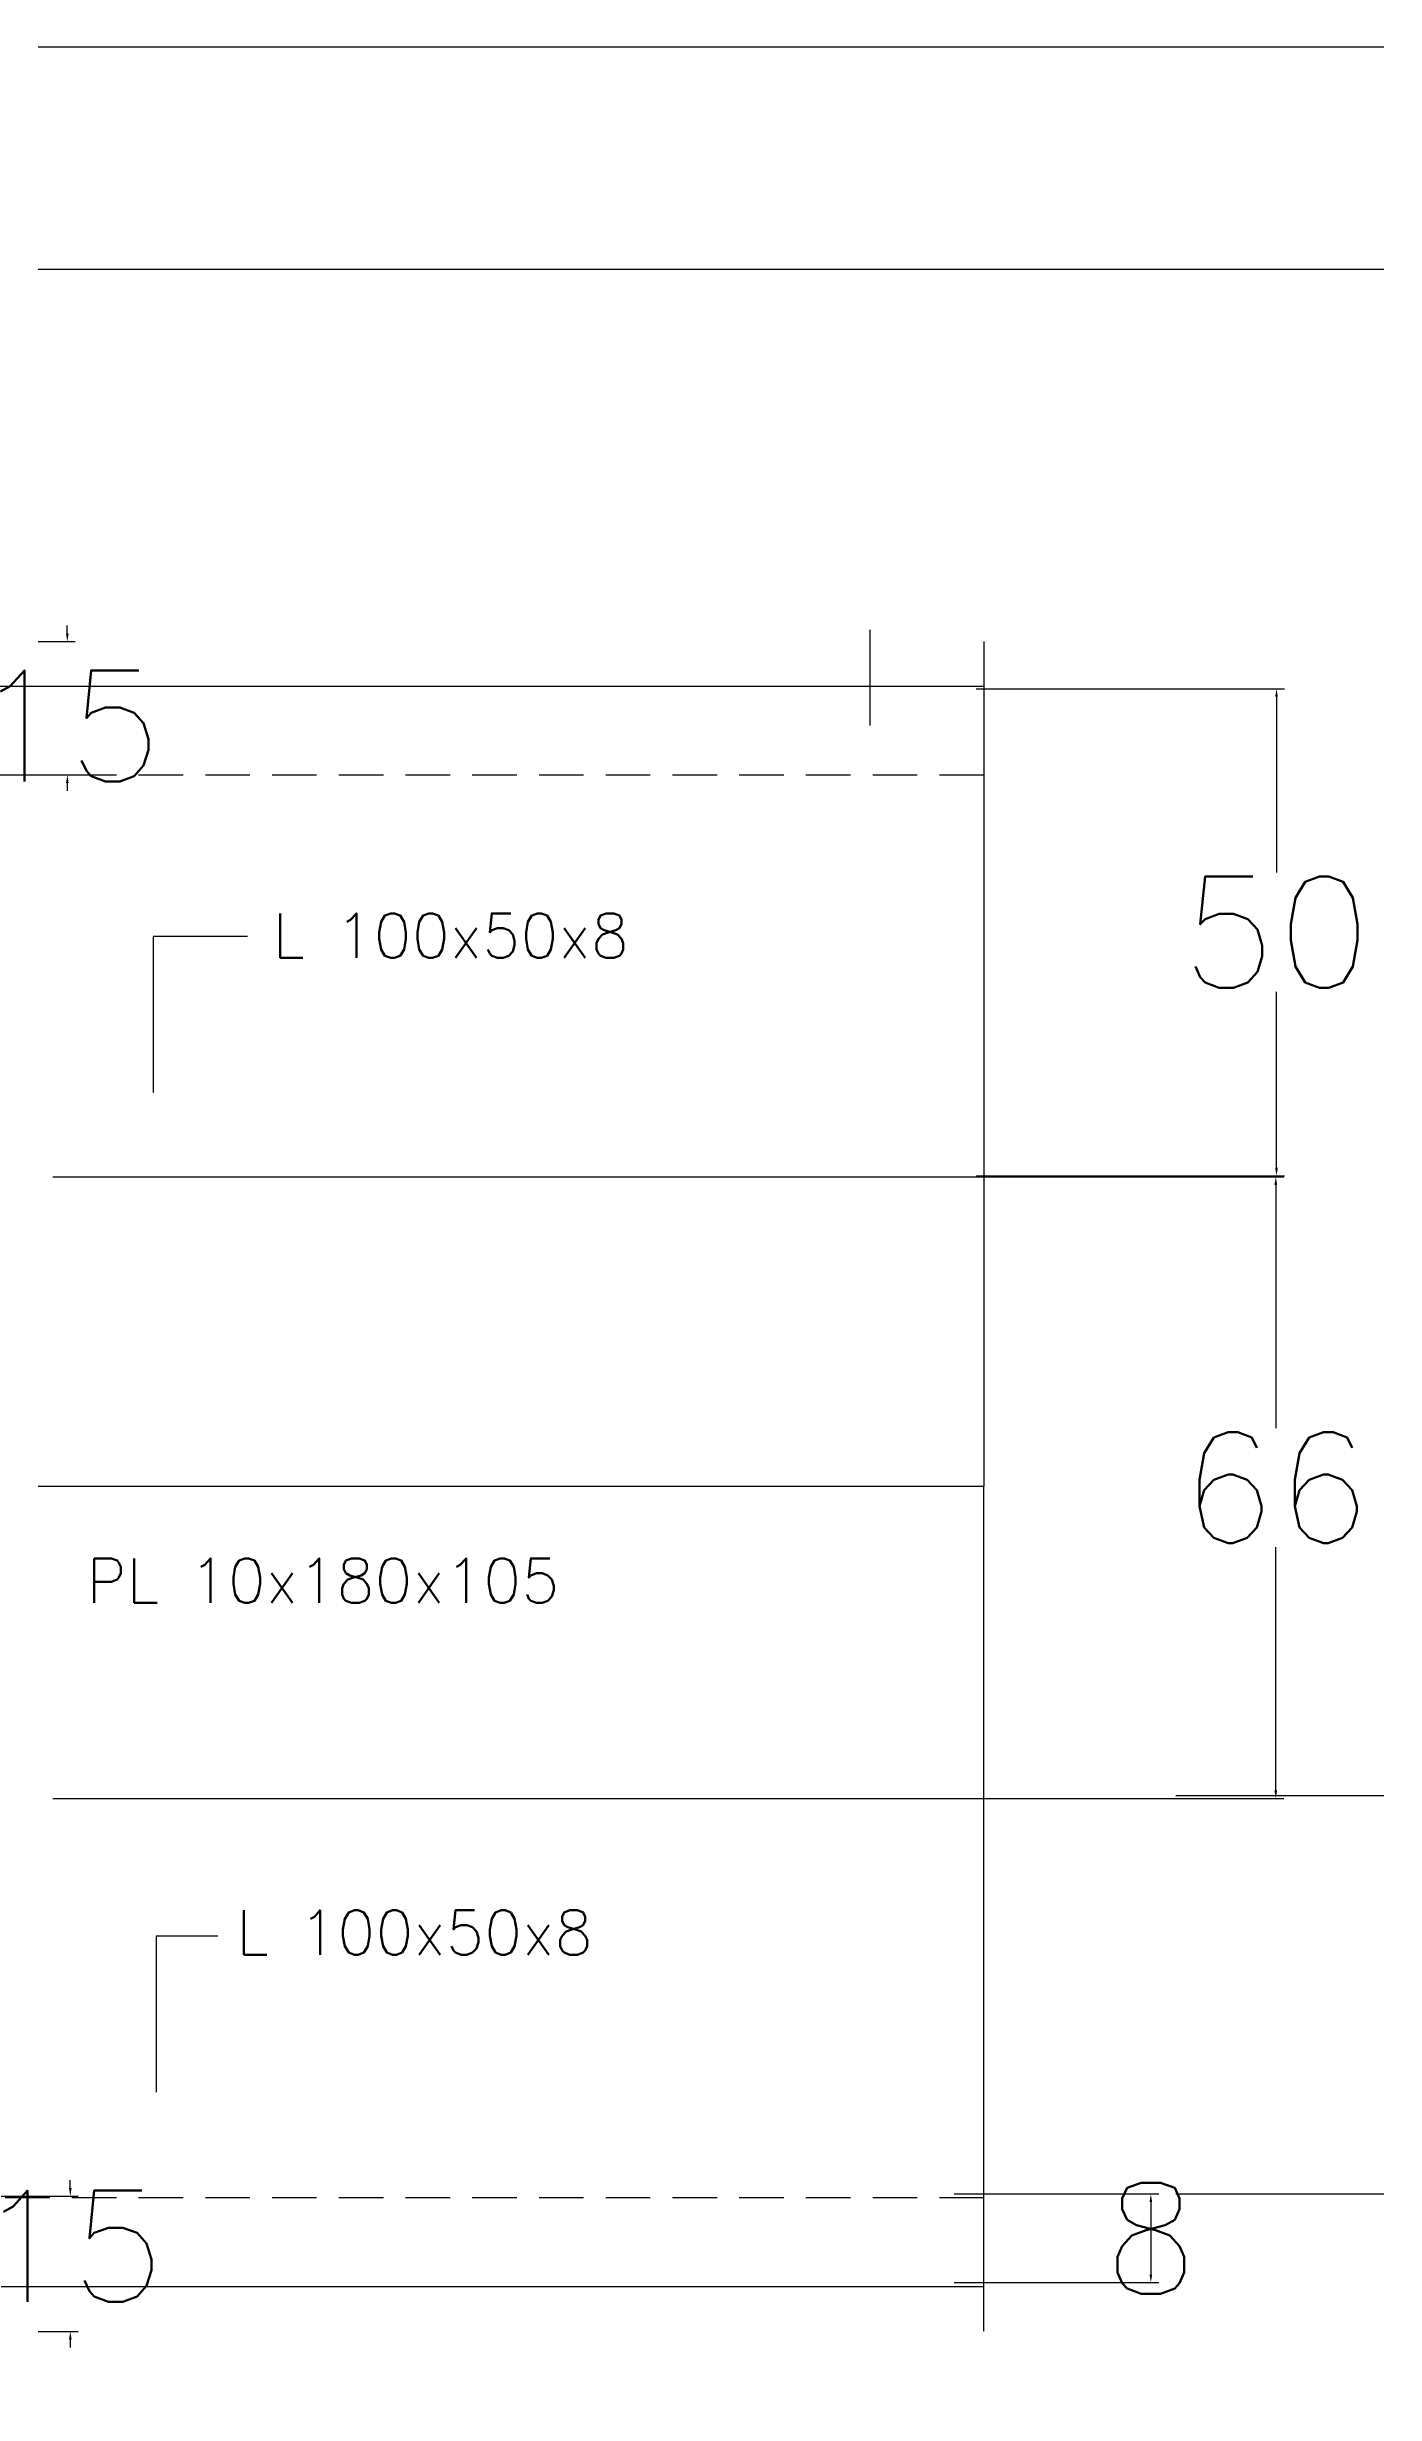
# Model space of a CAD drawing. Header units: metres. Extents: x 444 to 3227, y -3167 to -392.
# Drawn here: x 824.7 to 854.6, y -2917.7 to -2864.9 of the extents above; entities that cross this region are included whole.
import ezdxf

# ---------------------------------------------------------------- set-up
doc = ezdxf.new("R2010")
doc.units = ezdxf.units.M
doc.linetypes.add('DASHEDX2', pattern=[1.5, 1, -0.5])
doc.layers.get('DEFPOINTS').update_dxf_attribs({"linetype": 'CONTINUOUS'})
for name, color, linetype in [('BANGUNAN', 7, 'CONTINUOUS'), ('DIMENSI', 7, 'CONTINUOUS'), ('KOP', 7, 'CONTINUOUS'), ('TEX', 7, 'CONTINUOUS')]:
    doc.layers.add(name, color=color, linetype=linetype)
doc.styles.get("Standard").update_dxf_attribs({"font": 'Simplex.shx', "height": 2.5})
doc.dimstyles.get("Standard").update_dxf_attribs({"dimtxt": 0.18, "dimasz": 0.18, "dimexe": 0.18, "dimexo": 0.0625, "dimgap": 0.09, "dimtad": 0, "dimtih": 1, "dimtoh": 1, "dimdec": 4, "dimzin": 0, "dimdsep": 46, "dimtxsty": 'Standard', "dimcen": 0.09, "dimadec": 0, "dimazin": 0, "dimtfac": 1, "dimtdec": 4, "dimtofl": 0, "dimtmove": 0, "dimatfit": 3, "dimfxl": 1, "dimtolj": 1, "dimtzin": 0, "dimarcsym": 0})

# ---------------------------------------------------------------- blocks, each defined once
blk = doc.blocks.new('*D206')
at = {"layer": 'DEFPOINTS', "color": 0}
for p in [(824.809, -2890.321), (824.809, -2904.303), (852.36, -2904.303)]:
    blk.add_point(p, dxfattribs=at)
at = {"layer": 'DIMENSI', "color": 0, "lineweight": -2}
for p, q in [((824.871, -2890.321), (852.54, -2890.321)), ((852.36, -2890.501), (852.36, -2895.972)), ((852.36, -2904.123), (852.36, -2898.652)), ((824.871, -2904.303), (852.54, -2904.303))]:
    blk.add_line(p, q, dxfattribs=at)
at = {"layer": 'DIMENSI', "color": 0}
for points in [[(852.33, -2890.501), (852.39, -2890.501), (852.36, -2890.321)], [(852.33, -2904.123), (852.39, -2904.123), (852.36, -2904.303)]]:
    blk.add_solid(points, dxfattribs=at)
at = {"layer": 'DIMENSI', "color": 0, "insert": (852.36, -2897.312), "char_height": 2.5, "attachment_point": 5}
blk.add_mtext('\\A1;66', dxfattribs=at)
blk = doc.blocks.new('*D182')
at = {"layer": 'DEFPOINTS', "color": 0}
for p in [(821.083, -2913.248), (821.083, -2916.296), (825.263, -2916.296)]:
    blk.add_point(p, dxfattribs=at)
at = {"layer": 'DIMENSI', "color": 0, "lineweight": -2}
for p, q in [((825.263, -2913.068), (825.263, -2912.888)), ((821.146, -2913.248), (825.443, -2913.248)), ((821.146, -2916.296), (825.443, -2916.296)), ((825.263, -2916.476), (825.263, -2916.656))]:
    blk.add_line(p, q, dxfattribs=at)
at = {"layer": 'DIMENSI', "color": 0}
for points in [[(825.233, -2913.068), (825.293, -2913.068), (825.263, -2913.248)], [(825.233, -2916.476), (825.293, -2916.476), (825.263, -2916.296)]]:
    blk.add_solid(points, dxfattribs=at)
at = {"layer": 'DIMENSI', "color": 0, "insert": (825.263, -2914.374), "char_height": 2.5, "attachment_point": 5}
blk.add_mtext('\\A1;15', dxfattribs=at)
blk = doc.blocks.new('*D183')
at = {"layer": 'DEFPOINTS', "color": 0}
for p in [(850.05, -2904.237), (850.05, -2913.199), (858.025, -2913.199)]:
    blk.add_point(p, dxfattribs=at)
at = {"layer": 'TEX', "color": 0, "lineweight": -2}
for p, q in [((850.112, -2904.237), (858.205, -2904.237)), ((858.025, -2904.417), (858.025, -2907.378)), ((858.025, -2913.019), (858.025, -2910.058)), ((850.112, -2913.199), (858.205, -2913.199))]:
    blk.add_line(p, q, dxfattribs=at)
at = {"layer": 'TEX', "color": 0}
for points in [[(857.995, -2904.417), (858.055, -2904.417), (858.025, -2904.237)], [(857.995, -2913.019), (858.055, -2913.019), (858.025, -2913.199)]]:
    blk.add_solid(points, dxfattribs=at)
at = {"layer": 'TEX', "color": 0, "insert": (858.025, -2908.718), "char_height": 2.5, "attachment_point": 5}
blk.add_mtext('\\A1;50', dxfattribs=at)
blk = doc.blocks.new('*D184')
at = {"layer": 'DEFPOINTS', "color": 0}
for p in [(845.066, -2913.199), (845.066, -2915.191), (849.551, -2915.191)]:
    blk.add_point(p, dxfattribs=at)
at = {"layer": 'TEX', "color": 0, "lineweight": -2}
for p, q in [((845.128, -2913.199), (849.731, -2913.199)), ((849.551, -2913.379), (849.551, -2915.011)), ((845.128, -2915.191), (849.731, -2915.191))]:
    blk.add_line(p, q, dxfattribs=at)
at = {"layer": 'TEX', "color": 0}
for points in [[(849.521, -2913.379), (849.581, -2913.379), (849.551, -2913.199)], [(849.521, -2915.011), (849.581, -2915.011), (849.551, -2915.191)]]:
    blk.add_solid(points, dxfattribs=at)
at = {"layer": 'TEX', "color": 0, "insert": (849.551, -2914.195), "char_height": 2.5, "attachment_point": 5}
blk.add_mtext('\\A1;8', dxfattribs=at)
blk = doc.blocks.new('*D185')
at = {"layer": 'DEFPOINTS', "color": 0}
for p in [(820.8, -2878.282), (820.8, -2881.282), (825.196, -2881.282)]:
    blk.add_point(p, dxfattribs=at)
at = {"layer": 'DIMENSI', "color": 0, "lineweight": -2}
for p, q in [((820.862, -2878.282), (825.376, -2878.282)), ((825.196, -2878.102), (825.196, -2877.922)), ((820.862, -2881.282), (825.376, -2881.282)), ((825.196, -2881.462), (825.196, -2881.642))]:
    blk.add_line(p, q, dxfattribs=at)
at = {"layer": 'DIMENSI', "color": 0}
for points in [[(825.166, -2878.102), (825.226, -2878.102), (825.196, -2878.282)], [(825.166, -2881.462), (825.226, -2881.462), (825.196, -2881.282)]]:
    blk.add_solid(points, dxfattribs=at)
at = {"layer": 'DIMENSI', "color": 0, "insert": (825.196, -2880.179), "char_height": 2.5, "attachment_point": 5}
blk.add_mtext('\\A1;15', dxfattribs=at)
blk = doc.blocks.new('*D186')
at = {"layer": 'DEFPOINTS', "color": 0}
for p in [(845.564, -2879.342), (845.564, -2890.296), (852.376, -2890.296)]:
    blk.add_point(p, dxfattribs=at)
at = {"layer": 'TEX', "color": 0, "lineweight": -2}
for p, q in [((845.627, -2879.342), (852.556, -2879.342)), ((852.376, -2879.522), (852.376, -2883.479)), ((852.376, -2890.116), (852.376, -2886.159)), ((845.627, -2890.296), (852.556, -2890.296))]:
    blk.add_line(p, q, dxfattribs=at)
at = {"layer": 'TEX', "color": 0}
for points in [[(852.346, -2879.522), (852.406, -2879.522), (852.376, -2879.342)], [(852.346, -2890.116), (852.406, -2890.116), (852.376, -2890.296)]]:
    blk.add_solid(points, dxfattribs=at)
at = {"layer": 'TEX', "color": 0, "insert": (852.376, -2884.819), "char_height": 2.5, "attachment_point": 5}
blk.add_mtext('\\A1;50', dxfattribs=at)

msp = doc.modelspace()

# ---------------------------------------------------------------- linework, layer by layer
at = {"layer": 'BANGUNAN', "color": 2}
for p in [(845.7995, -2878.28194), (845.7995, -2916.28194)]:
    msp.add_line(p, (845.7995, -2897.28194), dxfattribs=at)
at = {"layer": 'BANGUNAN', "color": 2, "linetype": 'ByBlock', "ltscale": 0.5}
for p, q in [((820.7995, -2879.28194), (845.7995, -2879.28194)), ((820.7995, -2915.28194), (845.7995, -2915.28194))]:
    msp.add_line(p, q, dxfattribs=at)
at = {"layer": 'BANGUNAN', "color": 2, "linetype": 'DASHEDX2'}
for p, q in [((820.7995, -2881.28194), (845.7995, -2881.28194)), ((820.7995, -2913.28194), (845.7995, -2913.28194))]:
    msp.add_line(p, q, dxfattribs=at)
at = {"layer": 'BANGUNAN', "color": 1, "linetype": 'ByBlock', "ltscale": 0.5}
msp.add_line((796.2995, -2897.28194), (845.7995, -2897.28194), dxfattribs=at)
msp.add_line((796.2995, -2897.28194), (845.7995, -2897.28194), dxfattribs=at)
at = {"layer": 'KOP', "color": 9}
msp.add_lwpolyline([(883.8376, -2864.90614), (883.8376, -3161.90614), (463.3376, -3161.90614), (463.3376, -2864.90614)], close=True, dxfattribs=at)
at = {"layer": 'KOP', "color": 130}
msp.add_lwpolyline([(488.3376, -3156.90614), (488.3376, -2869.90614), (878.8376, -2869.90614), (878.8376, -3156.90614)], close=True, dxfattribs=at)
at = {"layer": 'TEX', "color": 2}
for p, q in [((843.23814, -2878.014), (843.23814, -2880.17157)), ((827.12283, -2884.91218), (827.12283, -2888.42443)), ((829.24564, -2884.91218), (827.12283, -2884.91218)), ((827.18926, -2907.39657), (827.18926, -2910.90881)), ((828.58236, -2907.39657), (827.18926, -2907.39657))]:
    msp.add_line(p, q, dxfattribs=at)

# ---------------------------------------------------------------- texts
for s, p in [('L 100x50x8', (829.80763, -2885.39483)), ('PL 10x180x105', (825.62872, -2899.90444)), ('L 100x50x8', (828.99191, -2907.81899))]:
    msp.add_text(s, height=1, dxfattribs=at).set_placement(p)

# ---------------------------------------------------------------- dimensions: what is measured, and where the dimension line sits
at = {"layer": 'DIMENSI', "color": 2}
for base, p1, p2, picture, middle in [((825.19631, -2881.28194), (820.7995, -2878.28194), (820.7995, -2881.28194), '*D185', (825.19631, -2880.17902)), ((825.26274, -2916.29617), (821.08346, -2913.2478), (821.08346, -2916.29617), '*D182', (825.26274, -2914.37437))]:
    dim = msp.add_linear_dim(base=base, p1=p1, p2=p2, angle=270, text='15', dimstyle='Standard', dxfattribs=at)
    dim.commit()
    dim.dimension.update_dxf_attribs({"geometry": picture, "text_midpoint": middle, "dimtype": 161})
dim = msp.add_aligned_dim(p1=(824.8089, -2890.32129), p2=(824.8089, -2904.30253), distance=27.55079, text='66', dimstyle='Standard', dxfattribs=at)
dim.commit()
dim.dimension.update_dxf_attribs({"geometry": '*D206', "text_midpoint": (852.35968, -2897.31191)})
at = {"layer": 'TEX', "color": 2}
for p1, p2, distance, picture, middle in [((845.56409, -2879.34173), (845.56409, -2890.29553), 6.81172, '*D186', (852.37581, -2884.81863)), ((850.04986, -2904.23673), (850.04986, -2913.19892), 7.97469, '*D183', (858.02455, -2908.71782))]:
    dim = msp.add_aligned_dim(p1=p1, p2=p2, distance=distance, text='50', dimstyle='Standard', dxfattribs=at)
    dim.commit()
    dim.dimension.update_dxf_attribs({"geometry": picture, "text_midpoint": middle})
dim = msp.add_linear_dim(base=(849.55144, -2915.19052), p1=(845.06568, -2913.19892), p2=(845.06568, -2915.19052), angle=270, text='8', dimstyle='Standard', dxfattribs=at)
dim.commit()
dim.dimension.update_dxf_attribs({"geometry": '*D184', "text_midpoint": (849.55144, -2914.19472), "dimtype": 161})

doc.saveas('drawing.dxf')
